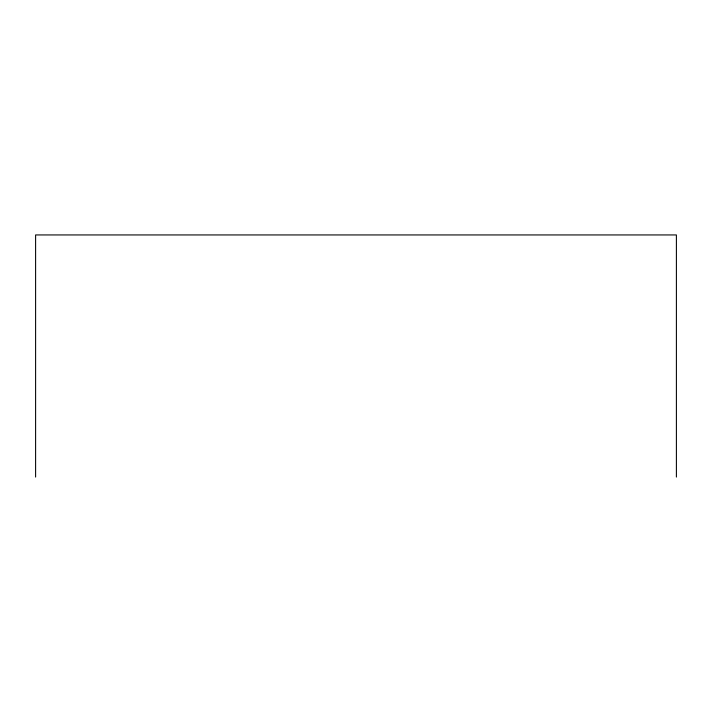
<?xml version="1.0" encoding="UTF-8"?>
<svg xmlns="http://www.w3.org/2000/svg" width="712" height="712" viewBox="0 0 712 712"><rect width="100%" height="100%" fill="white"/><g stroke="black" fill="none" stroke-linecap="round" stroke-linejoin="round"><path stroke-width="1.07" d="M676.4 477.058L676.4 234.942L35.6 234.942L35.6 477.058"/></g></svg>
